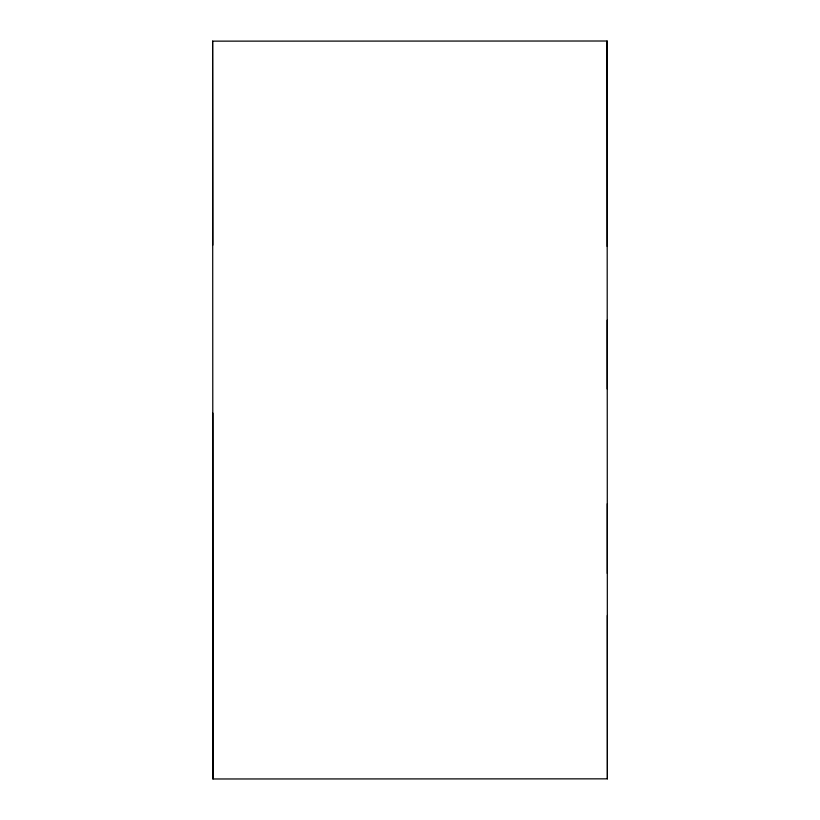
<?xml version="1.0" encoding="UTF-8"?>
<svg xmlns="http://www.w3.org/2000/svg" width="820" height="820" viewBox="0 0 820 820"><rect width="100%" height="100%" fill="white"/><g stroke="black" fill="none" stroke-linecap="round" stroke-linejoin="round"><path stroke-width="1.23" d="M212.964 779L212.616 41.143L607.107 41.01L607.384 778.846L212.954 778.979L212.851 413.095M212.616 41.133L212.79 245.149M607.107 41L607.2 246.482M607.384 778.836L607.323 615.471M607.282 503.746L607.292 573.467M607.21 320.138L607.22 388.977"/></g></svg>
